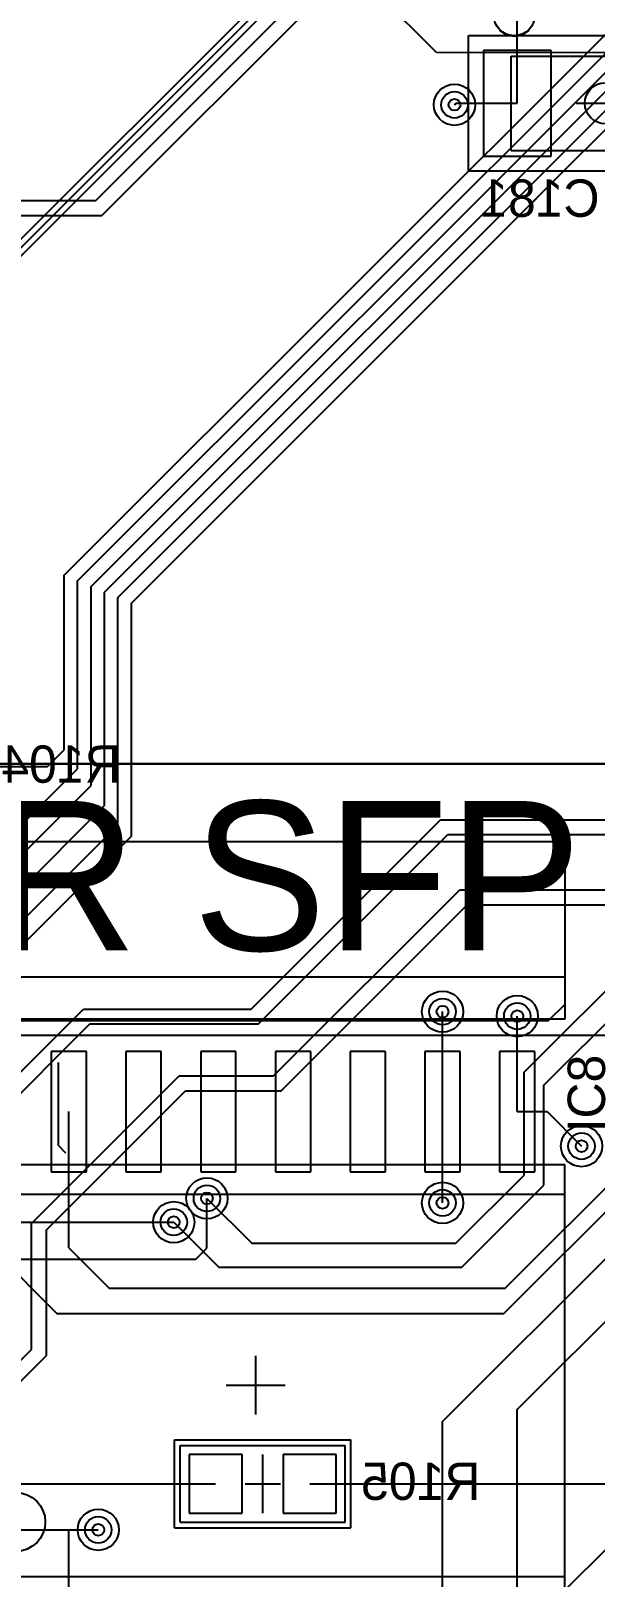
# Model space of a CAD drawing. Extents: x 28 to 300, y 18 to 330.
# Drawn here: x 126.24 to 135.82, y 102.57 to 128.86 of the extents above; entities that cross this region are included whole.
import ezdxf

# ---------------------------------------------------------------- set-up
doc = ezdxf.new("R2010")
doc.units = 0
for name, color, linetype in [('BOTTOMLAYER', 5, 'CONTINUOUS'), ('BOTTOMOVERLAY', 54, 'CONTINUOUS'), ('BOTTOMPASTE', 16, 'CONTINUOUS'), ('BOTTOMSOLDER', 6, 'CONTINUOUS'), ('DRILLDRAWING', 1, 'CONTINUOUS'), ('INTERNALPLANE1', 76, 'CONTINUOUS'), ('INTERNALPLANE6', 136, 'CONTINUOUS'), ('MECHANICAL11', 56, 'CONTINUOUS'), ('MECHANICAL14', 56, 'CONTINUOUS'), ('MECHANICAL15', 56, 'CONTINUOUS'), ('MECHANICAL16', 56, 'CONTINUOUS'), ('MIDLAYER1', 16, 'CONTINUOUS'), ('MIDLAYER3', 90, 'CONTINUOUS'), ('MULTILAYER', 9, 'CONTINUOUS'), ('TOPLAYER', 1, 'CONTINUOUS'), ('TOPOVERLAY', 2, 'CONTINUOUS'), ('TOPPASTE', 8, 'CONTINUOUS'), ('TOPSOLDER', 216, 'CONTINUOUS'), ('VIAHOLELAYER', 16, 'CONTINUOUS')]:
    doc.layers.add(name, color=color, linetype=linetype)

msp = doc.modelspace()

# ---------------------------------------------------------------- linework, layer by layer
at = {"layer": 'BOTTOMLAYER'}
for p, q in [((134.499, 127.63), (134.499, 129.079)), ((135.074, 128.53), (133.924, 128.53)), ((133.924, 128.53), (133.924, 126.73)), ((135.074, 126.73), (135.074, 128.53)), ((133.434, 127.605), (133.459, 127.63)), ((133.459, 127.63), (134.499, 127.63)), ((133.924, 126.73), (135.074, 126.73)), ((129.227, 108.169), (129.227, 109.013)), ((125.649, 108.608), (128.664, 108.608)), ((129.04, 107.982), (129.227, 108.169)), ((125.952, 107.982), (129.04, 107.982)), ((128.925, 104.66), (128.925, 103.66)), ((129.825, 104.66), (128.925, 104.66)), ((129.825, 103.66), (129.825, 104.66)), ((130.525, 104.66), (130.525, 103.66)), ((131.425, 104.66), (130.525, 104.66)), ((131.425, 103.66), (131.425, 104.66)), ((122.425, 104.16), (129.375, 104.16)), ((130.975, 104.16), (142.87, 104.16)), ((128.925, 103.66), (129.825, 103.66)), ((130.525, 103.66), (131.425, 103.66))]:
    msp.add_line(p, q, dxfattribs=at)
for centre in [(133.434, 127.605), (133.231, 112.187), (134.501, 112.111), (135.593, 109.901), (129.227, 109.013), (133.231, 108.936), (128.664, 108.608), (127.381, 103.378)]:
    msp.add_circle(centre, 0.225, dxfattribs=at)
at = {"layer": 'BOTTOMOVERLAY'}
for p, q in [((135.449, 128.43), (136.549, 128.43)), ((135.449, 126.83), (136.549, 126.83)), ((130.175, 103.66), (130.175, 104.66))]:
    msp.add_line(p, q, dxfattribs=at)
at = {"layer": 'BOTTOMPASTE'}
for p, q in [((135.074, 128.53), (133.924, 128.53)), ((133.924, 128.53), (133.924, 126.73)), ((135.074, 126.73), (135.074, 128.53)), ((133.924, 126.73), (135.074, 126.73)), ((128.925, 104.66), (128.925, 103.66)), ((129.825, 104.66), (128.925, 104.66)), ((129.825, 103.66), (129.825, 104.66)), ((130.525, 104.66), (130.525, 103.66)), ((131.425, 104.66), (130.525, 104.66)), ((131.425, 103.66), (131.425, 104.66)), ((128.925, 103.66), (129.825, 103.66)), ((130.525, 103.66), (131.425, 103.66))]:
    msp.add_line(p, q, dxfattribs=at)
at = {"layer": 'BOTTOMSOLDER'}
for p, q in [((135.074, 128.53), (133.924, 128.53)), ((133.924, 128.53), (133.924, 126.73)), ((135.074, 126.73), (135.074, 128.53)), ((133.924, 126.73), (135.074, 126.73)), ((128.925, 104.66), (128.925, 103.66)), ((129.825, 104.66), (128.925, 104.66)), ((129.825, 103.66), (129.825, 104.66)), ((130.525, 104.66), (130.525, 103.66)), ((131.425, 104.66), (130.525, 104.66)), ((131.425, 103.66), (131.425, 104.66)), ((128.925, 103.66), (129.825, 103.66)), ((130.525, 103.66), (131.425, 103.66))]:
    msp.add_line(p, q, dxfattribs=at)
at = {"layer": 'DRILLDRAWING'}
for centre in [(133.434, 127.605), (133.231, 112.187), (134.501, 112.111), (135.593, 109.901), (129.227, 109.013), (133.231, 108.936), (128.664, 108.608), (127.381, 103.378)]:
    msp.add_circle(centre, 0.1, dxfattribs=at)
at = {"layer": 'INTERNALPLANE1'}
for p, q in [((132.67, 131.925), (111.594, 110.849)), ((111.666, 110.777), (132.773, 131.884)), ((111.775, 110.742), (132.84, 131.807))]:
    msp.add_line(p, q, dxfattribs=at)
for centre in [(134.45, 129.129), (133.434, 127.605), (133.231, 112.187), (129.227, 109.013), (133.231, 108.936), (128.664, 108.608)]:
    msp.add_circle(centre, 0.35, dxfattribs=at)
at = {"layer": 'INTERNALPLANE6'}
for centre in [(134.501, 112.111), (135.593, 109.901), (129.227, 109.013), (128.664, 108.608), (127.381, 103.378)]:
    msp.add_circle(centre, 0.35, dxfattribs=at)
at = {"layer": 'MECHANICAL11'}
for p in [(100, 116.399), (100.1, 116.399)]:
    msp.add_line(p, (154.3, 116.399), dxfattribs=at)
at = {"layer": 'MECHANICAL14'}
for p, q in [((134.399, 126.83), (134.399, 128.43)), ((134.399, 128.43), (137.599, 128.43)), ((134.399, 126.83), (137.599, 126.83)), ((124.806, 109.587), (135.306, 109.587)), ((135.306, 102.087), (135.306, 109.587)), ((128.775, 104.81), (131.575, 104.81)), ((128.775, 103.51), (128.775, 104.81)), ((131.575, 103.51), (131.575, 104.81)), ((128.775, 103.51), (131.575, 103.51))]:
    msp.add_line(p, q, dxfattribs=at)
msp.add_circle((125.981, 103.512), 0.5, dxfattribs=at)
at = {"layer": 'MECHANICAL15'}
for p, q in [((133.674, 126.48), (133.674, 128.78)), ((133.674, 128.78), (138.324, 128.78)), ((135.499, 127.63), (136.499, 127.63)), ((133.674, 126.48), (138.324, 126.48)), ((123.556, 111.787), (136.556, 111.787)), ((130.056, 105.337), (130.056, 106.337)), ((129.556, 105.837), (130.556, 105.837))]:
    msp.add_line(p, q, dxfattribs=at)
msp.add_circle((135.999, 127.63), 0.35, dxfattribs=at)
at = {"layer": 'MECHANICAL16'}
for p, q in [((128.675, 103.41), (128.675, 104.91)), ((128.675, 104.91), (131.675, 104.91)), ((131.675, 103.41), (131.675, 104.91)), ((130.175, 103.86), (130.175, 104.46)), ((129.875, 104.16), (130.475, 104.16)), ((128.675, 103.41), (131.675, 103.41))]:
    msp.add_line(p, q, dxfattribs=at)
at = {"layer": 'MIDLAYER1'}
for p, q in [((127.338, 125.979), (135.466, 134.107)), ((127.443, 125.725), (135.72, 134.002)), ((126.802, 119.605), (137.319, 130.121)), ((127.03, 119.51), (137.413, 129.893)), ((127.259, 119.415), (137.508, 129.664)), ((127.488, 119.32), (137.603, 129.436)), ((127.716, 119.226), (137.698, 129.207)), ((134.892, 126.078), (137.792, 128.978)), ((110.142, 125.979), (127.338, 125.979)), ((127.945, 119.131), (134.892, 126.078)), ((134.769, 125.956), (134.892, 126.078)), ((110.247, 125.725), (127.443, 125.725)), ((126.802, 116.64), (126.802, 119.605)), ((127.03, 116.318), (127.03, 119.51)), ((127.259, 116.031), (127.259, 119.415)), ((127.488, 115.691), (127.488, 119.32)), ((127.716, 115.358), (127.716, 119.226)), ((127.945, 115.171), (127.945, 119.131)), ((126.516, 116.354), (126.802, 116.64)), ((125.252, 116.354), (126.516, 116.354)), ((125.724, 115.011), (127.03, 116.318)), ((125.833, 114.605), (127.259, 116.031)), ((125.995, 114.198), (127.488, 115.691)), ((129.977, 112.232), (133.196, 115.451)), ((133.196, 115.451), (144.032, 115.451)), ((126.083, 113.309), (127.945, 115.171)), ((126.121, 113.763), (127.716, 115.358)), ((130.104, 111.978), (133.323, 115.197)), ((133.323, 115.197), (144.137, 115.197)), ((130.36, 111.095), (133.523, 114.257)), ((133.523, 114.257), (145.002, 114.257)), ((130.487, 110.841), (133.65, 114.003)), ((133.65, 114.003), (145.108, 114.003)), ((135.124, 111.665), (136.065, 112.606)), ((134.954, 110.936), (136.312, 112.293)), ((124.902, 110.002), (127.131, 112.232)), ((127.131, 112.232), (129.977, 112.232)), ((125.007, 109.748), (127.236, 111.978)), ((127.236, 111.978), (130.104, 111.978)), ((134.616, 111.157), (135.124, 111.665)), ((135.113, 111.653), (135.124, 111.665)), ((126.246, 108.584), (128.757, 111.095)), ((128.757, 111.095), (130.36, 111.095)), ((134.616, 109.407), (134.616, 111.157)), ((134.954, 109.237), (134.954, 110.936)), ((126.5, 108.478), (128.862, 110.841)), ((128.862, 110.841), (130.487, 110.841)), ((133.459, 108.25), (134.616, 109.407)), ((133.561, 107.843), (134.954, 109.237)), ((129.227, 109.013), (129.99, 108.25)), ((126.246, 107.818), (126.246, 108.584)), ((128.664, 108.608), (129.428, 107.843)), ((126.5, 107.793), (126.5, 108.478)), ((126.246, 107.818), (126.246, 108.097)), ((126.5, 107.793), (126.5, 108.097)), ((129.99, 108.25), (133.459, 108.25)), ((126.246, 106.446), (126.246, 107.818)), ((126.5, 106.341), (126.5, 107.793)), ((129.428, 107.843), (133.561, 107.843)), ((125.001, 105.202), (126.246, 106.446)), ((125.106, 104.948), (126.5, 106.341)), ((132.545, 99.588), (137.803, 104.846))]:
    msp.add_line(p, q, dxfattribs=at)
for centre in [(133.434, 127.605), (133.231, 112.187), (134.501, 112.111), (135.593, 109.901), (129.227, 109.013), (133.231, 108.936), (128.664, 108.608), (127.381, 103.378)]:
    msp.add_circle(centre, 0.225, dxfattribs=at)
at = {"layer": 'MIDLAYER3'}
for p, q in [((133.129, 128.491), (130.683, 130.937)), ((134.196, 128.875), (134.312, 128.797)), ((134.587, 128.797), (134.704, 128.875)), ((134.312, 128.797), (134.45, 128.77)), ((134.45, 128.77), (134.587, 128.797)), ((139.322, 128.481), (133.129, 128.491))]:
    msp.add_line(p, q, dxfattribs=at)
for centre in [(133.434, 127.605), (133.231, 112.187), (134.501, 112.111), (135.593, 109.901), (129.227, 109.013), (133.231, 108.936), (128.664, 108.608), (127.381, 103.378)]:
    msp.add_circle(centre, 0.225, dxfattribs=at)
at = {"layer": 'MULTILAYER'}
for centre in [(133.434, 127.605), (133.231, 112.187), (134.501, 112.111), (135.593, 109.901), (129.227, 109.013), (133.231, 108.936), (128.664, 108.608), (127.381, 103.378)]:
    msp.add_circle(centre, 0.225, dxfattribs=at)
at = {"layer": 'TOPLAYER'}
for p, q in [((134.296, 107.488), (139.453, 112.645)), ((133.231, 110.487), (133.231, 112.187)), ((134.275, 107.056), (139.455, 112.236)), ((134.501, 110.487), (134.501, 112.111)), ((127.181, 111.512), (126.581, 111.512)), ((126.581, 111.512), (126.581, 109.462)), ((127.181, 109.462), (127.181, 111.512)), ((128.451, 111.512), (127.851, 111.512)), ((127.851, 111.512), (127.851, 109.462)), ((128.451, 109.462), (128.451, 111.512)), ((129.721, 111.512), (129.121, 111.512)), ((129.121, 111.512), (129.121, 109.462)), ((129.721, 109.462), (129.721, 111.512)), ((130.991, 111.512), (130.391, 111.512)), ((130.391, 111.512), (130.391, 109.462)), ((130.991, 109.462), (130.991, 111.512)), ((132.261, 111.512), (131.661, 111.512)), ((131.661, 111.512), (131.661, 109.462)), ((132.261, 109.462), (132.261, 111.512)), ((133.531, 111.512), (132.931, 111.512)), ((132.931, 111.512), (132.931, 109.462)), ((133.531, 109.462), (133.531, 111.512)), ((134.801, 111.512), (134.201, 111.512)), ((134.201, 111.512), (134.201, 109.462)), ((134.801, 109.462), (134.801, 111.512)), ((126.703, 110.487), (126.703, 111.325)), ((126.703, 109.911), (126.703, 110.487)), ((126.881, 108.174), (126.881, 110.487)), ((133.231, 108.936), (133.231, 110.487)), ((134.501, 110.487), (135.007, 110.487)), ((135.007, 110.487), (135.593, 109.901)), ((126.703, 109.911), (126.826, 109.787)), ((126.581, 109.462), (127.181, 109.462)), ((127.851, 109.462), (128.451, 109.462)), ((129.121, 109.462), (129.721, 109.462)), ((130.391, 109.462), (130.991, 109.462)), ((131.661, 109.462), (132.261, 109.462)), ((132.931, 109.462), (133.531, 109.462)), ((134.201, 109.462), (134.801, 109.462)), ((125.611, 108.123), (126.677, 107.056)), ((126.881, 108.174), (127.566, 107.488)), ((133.231, 105.217), (136.181, 108.167)), ((127.566, 107.488), (134.296, 107.488)), ((134.501, 105.425), (136.477, 107.402)), ((126.677, 107.056), (134.275, 107.056)), ((134.501, 101.187), (134.501, 105.425)), ((133.231, 101.187), (133.231, 105.217)), ((125.997, 103.378), (126.881, 103.378)), ((126.881, 101.187), (126.881, 103.378)), ((126.881, 103.378), (127.381, 103.378))]:
    msp.add_line(p, q, dxfattribs=at)
for centre in [(133.434, 127.605), (133.231, 112.187), (134.501, 112.111), (135.593, 109.901), (129.227, 109.013), (133.231, 108.936), (128.664, 108.608), (127.381, 103.378)]:
    msp.add_circle(centre, 0.225, dxfattribs=at)
at = {"layer": 'TOPOVERLAY'}
for p, q in [((100.101, 116.408), (141.732, 116.408)), ((120.454, 115.082), (135.313, 115.082)), ((135.313, 112.314), (135.313, 115.082)), ((135.313, 112.776), (121.572, 112.776)), ((135.313, 112.065), (135.313, 112.776)), ((135.034, 112.034), (135.313, 112.314)), ((121.572, 112.065), (135.313, 112.065)), ((122.385, 112.034), (135.034, 112.034)), ((124.806, 109.087), (135.306, 109.087)), ((135.306, 102.587), (135.306, 109.087)), ((124.806, 102.587), (135.306, 102.587))]:
    msp.add_line(p, q, dxfattribs=at)
msp.add_circle((125.981, 103.512), 0.5, dxfattribs=at)
at = {"layer": 'TOPPASTE'}
for p, q in [((127.181, 111.512), (126.581, 111.512)), ((126.581, 111.512), (126.581, 109.462)), ((127.181, 109.462), (127.181, 111.512)), ((128.451, 111.512), (127.851, 111.512)), ((127.851, 111.512), (127.851, 109.462)), ((128.451, 109.462), (128.451, 111.512)), ((129.721, 111.512), (129.121, 111.512)), ((129.121, 111.512), (129.121, 109.462)), ((129.721, 109.462), (129.721, 111.512)), ((130.991, 111.512), (130.391, 111.512)), ((130.391, 111.512), (130.391, 109.462)), ((130.991, 109.462), (130.991, 111.512)), ((132.261, 111.512), (131.661, 111.512)), ((131.661, 111.512), (131.661, 109.462)), ((132.261, 109.462), (132.261, 111.512)), ((133.531, 111.512), (132.931, 111.512)), ((132.931, 111.512), (132.931, 109.462)), ((133.531, 109.462), (133.531, 111.512)), ((134.801, 111.512), (134.201, 111.512)), ((134.201, 111.512), (134.201, 109.462)), ((134.801, 109.462), (134.801, 111.512)), ((126.581, 109.462), (127.181, 109.462)), ((127.851, 109.462), (128.451, 109.462)), ((129.121, 109.462), (129.721, 109.462)), ((130.391, 109.462), (130.991, 109.462)), ((131.661, 109.462), (132.261, 109.462)), ((132.931, 109.462), (133.531, 109.462)), ((134.201, 109.462), (134.801, 109.462))]:
    msp.add_line(p, q, dxfattribs=at)
at = {"layer": 'TOPSOLDER'}
for p, q in [((127.181, 111.512), (126.581, 111.512)), ((126.581, 111.512), (126.581, 109.462)), ((127.181, 109.462), (127.181, 111.512)), ((128.451, 111.512), (127.851, 111.512)), ((127.851, 111.512), (127.851, 109.462)), ((128.451, 109.462), (128.451, 111.512)), ((129.721, 111.512), (129.121, 111.512)), ((129.121, 111.512), (129.121, 109.462)), ((129.721, 109.462), (129.721, 111.512)), ((130.991, 111.512), (130.391, 111.512)), ((130.391, 111.512), (130.391, 109.462)), ((130.991, 109.462), (130.991, 111.512)), ((132.261, 111.512), (131.661, 111.512)), ((131.661, 111.512), (131.661, 109.462)), ((132.261, 109.462), (132.261, 111.512)), ((133.531, 111.512), (132.931, 111.512)), ((132.931, 111.512), (132.931, 109.462)), ((133.531, 109.462), (133.531, 111.512)), ((134.801, 111.512), (134.201, 111.512)), ((134.201, 111.512), (134.201, 109.462)), ((134.801, 109.462), (134.801, 111.512)), ((126.581, 109.462), (127.181, 109.462)), ((127.851, 109.462), (128.451, 109.462)), ((129.121, 109.462), (129.721, 109.462)), ((130.391, 109.462), (130.991, 109.462)), ((131.661, 109.462), (132.261, 109.462)), ((132.931, 109.462), (133.531, 109.462)), ((134.201, 109.462), (134.801, 109.462))]:
    msp.add_line(p, q, dxfattribs=at)
at = {"layer": 'VIAHOLELAYER'}
for centre in [(133.434, 127.605), (133.231, 112.187), (134.501, 112.111), (135.593, 109.901), (129.227, 109.013), (133.231, 108.936), (128.664, 108.608), (127.381, 103.378)]:
    msp.add_circle(centre, 0.1, dxfattribs=at)

# ---------------------------------------------------------------- texts
at = {"layer": 'BOTTOMOVERLAY', "text_generation_flag": 2}
for s, p in [('C181', (135.9, 125.7)), ('R104', (127.762, 116.078))]:
    msp.add_text(s, height=0.635, rotation=360, dxfattribs=at).set_placement(p)
msp.add_text('R105', height=0.635, dxfattribs=at).set_placement((133.876, 103.886))
at = {"layer": 'TOPOVERLAY'}
msp.add_text('WR SFP Port', height=2.54, dxfattribs=at).set_placement((122.385, 113.228))
msp.add_text('IC8', height=0.635, rotation=90, dxfattribs=at).set_placement((135.992, 110.134))

doc.saveas('drawing.dxf')
